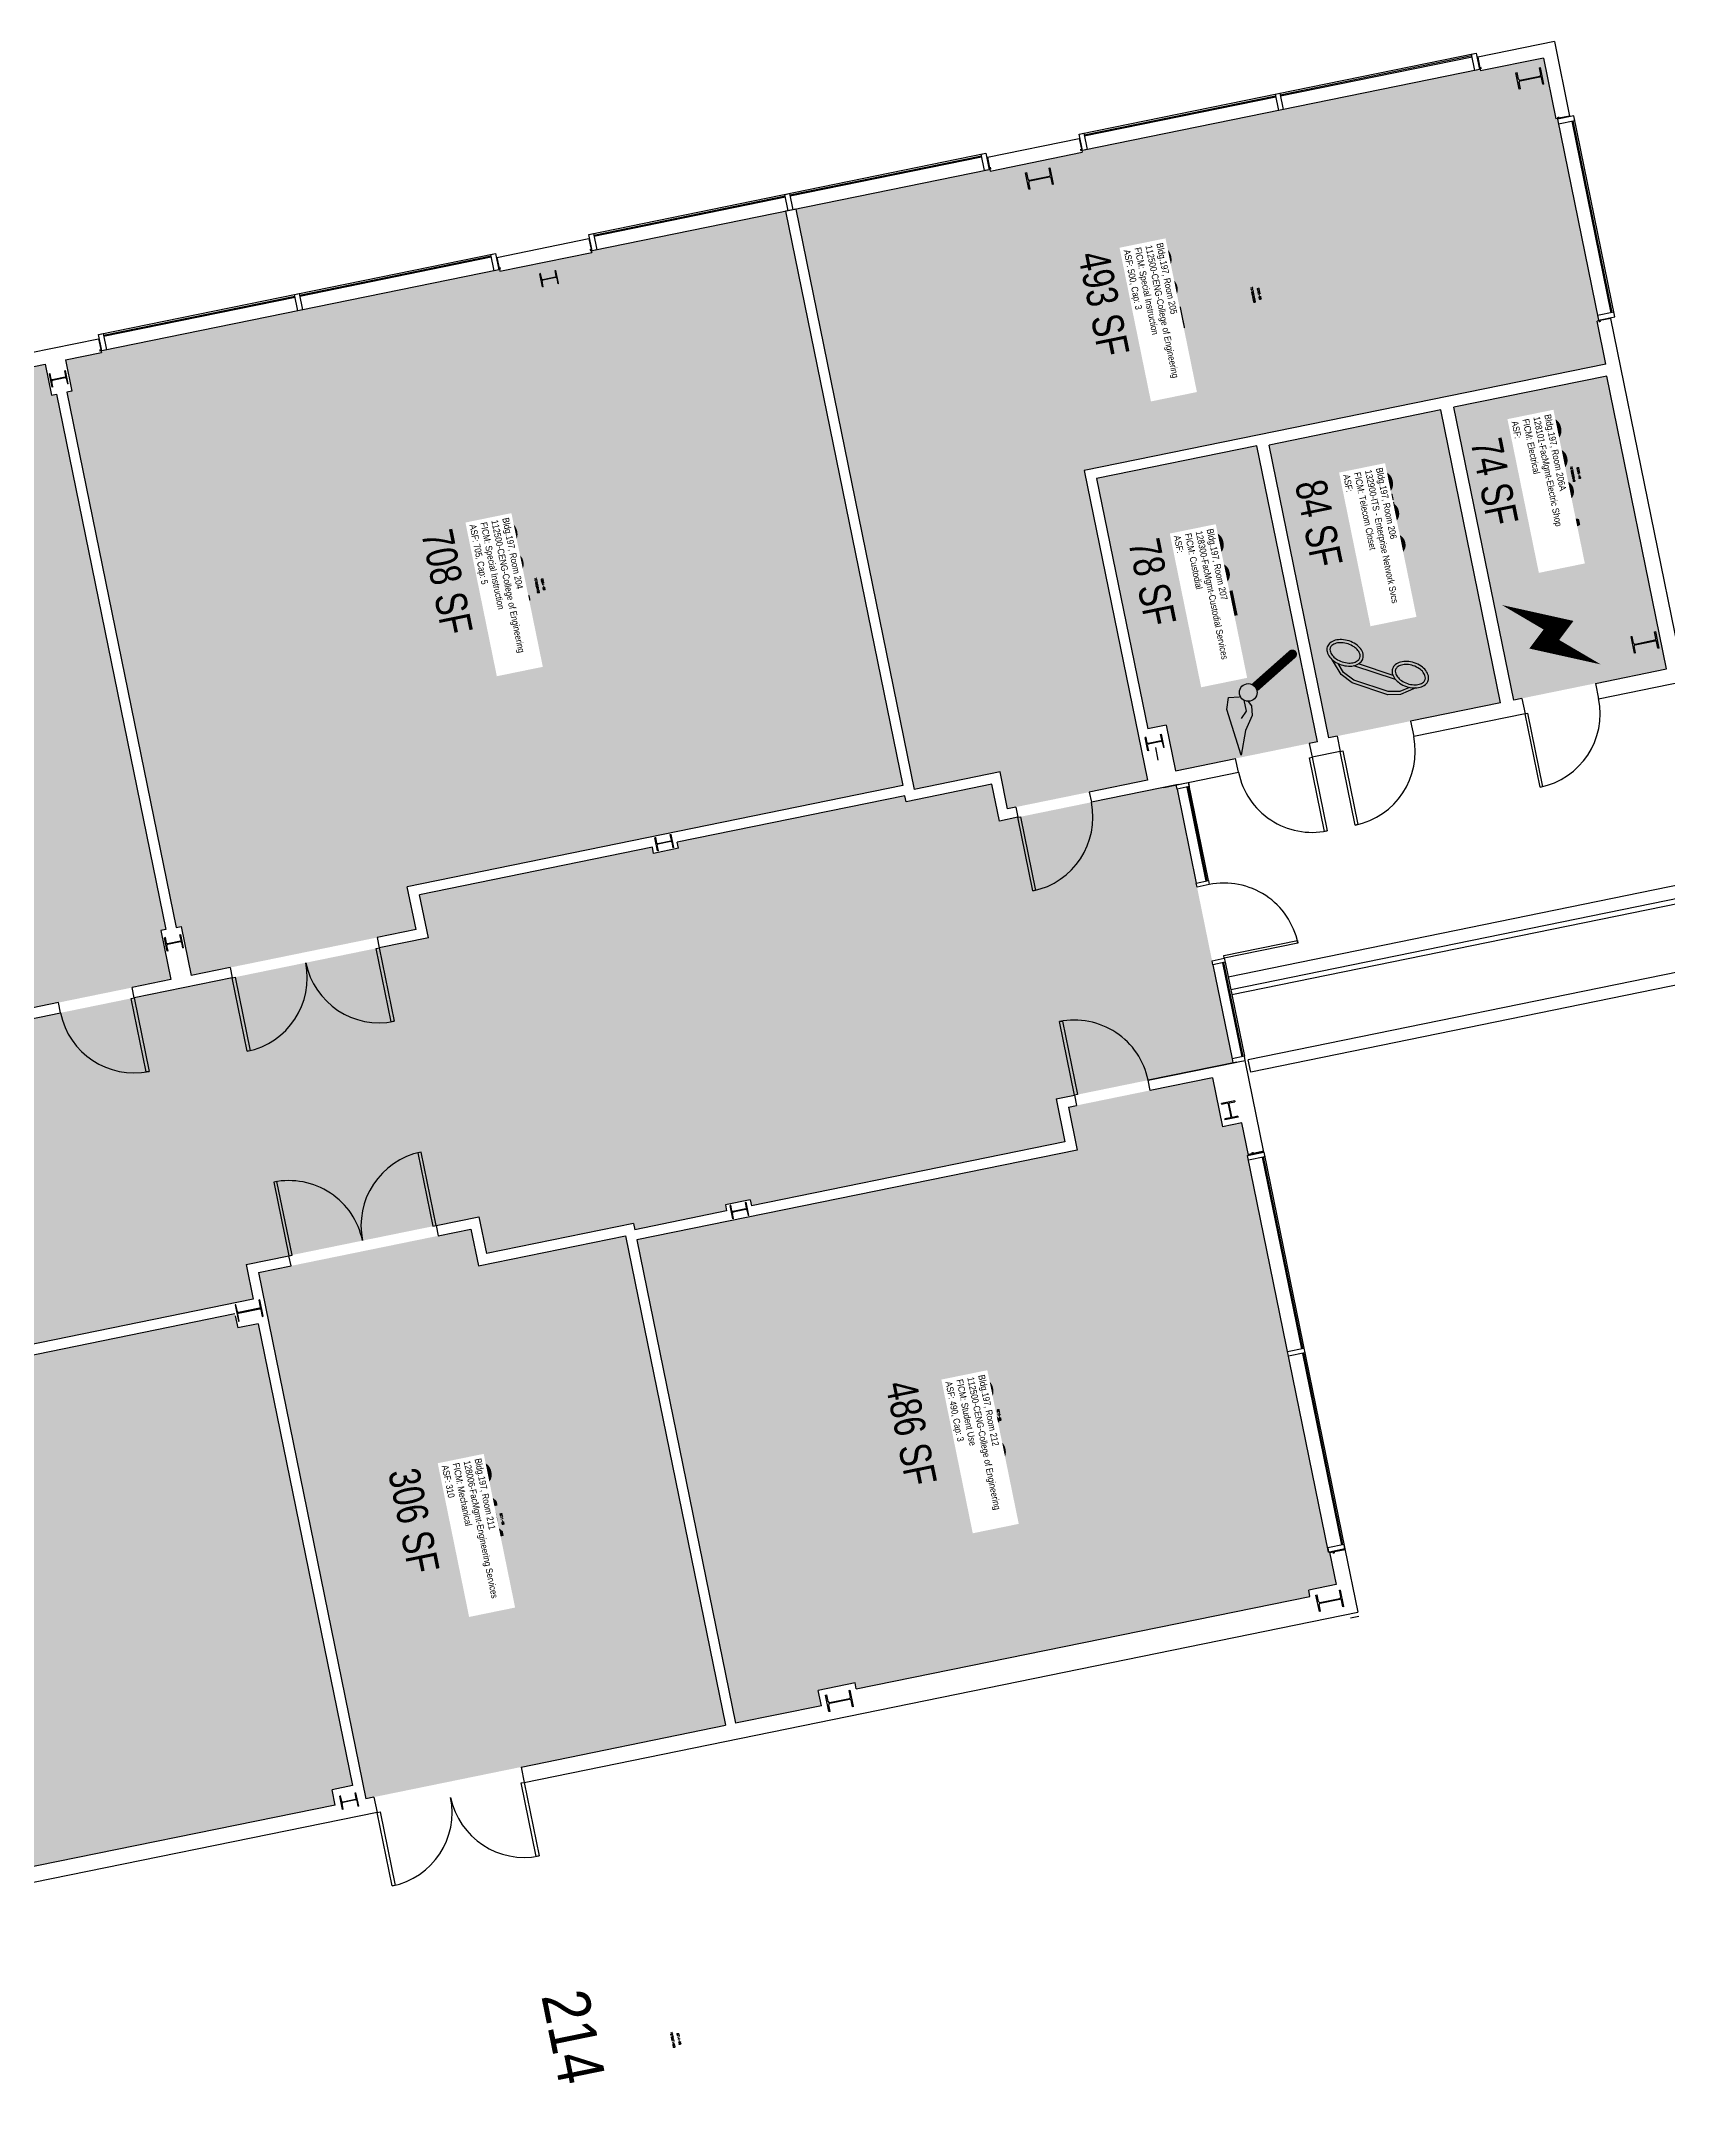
# Model space of a CAD drawing. Header units: inches. Extents: x 69200290 to 69203202, y 27682282 to 27684146.
# Drawn here: x 69201815 to 69202595, y 27683152 to 27684146 of the extents above; entities that cross this region are included whole.
import ezdxf
from ezdxf.enums import TextEntityAlignment as Align

# ---------------------------------------------------------------- set-up
doc = ezdxf.new("R2010")
doc.units = ezdxf.units.IN
doc.header["$LTSCALE"] = 10
doc.header["$MEASUREMENT"] = 0
doc.layers.get('0').update_dxf_attribs({"linetype": 'CONTINUOUS'})
for name, color, linetype in [('A-DOOR', 2, 'CONTINUOUS'), ('A-FLOR', 3, 'CONTINUOUS'), ('A-GLAZ', 1, 'CONTINUOUS'), ('A-IDEN-ICON', 4, 'CONTINUOUS'), ('A-IDEN-RNUM', 7, 'CONTINUOUS'), ('A-IDEN-SNUM', 4, 'CONTINUOUS'), ('A-IDEN-VNUM', 4, 'CONTINUOUS'), ('A-SITE', 3, 'CONTINUOUS'), ('A-WALL', 5, 'CONTINUOUS'), ('AREA-TEXT', 3, 'CONTINUOUS'), ('Rooms-Category-Color', 7, 'CONTINUOUS'), ('Rooms-College-Color', 7, 'CONTINUOUS'), ('Rooms-Department-Color', 7, 'CONTINUOUS'), ('Rooms-Division-Color', 7, 'CONTINUOUS'), ('Rooms-Information', 7, 'CONTINUOUS')]:
    doc.layers.add(name, color=color, linetype=linetype)
doc.styles.add('CP_AREA', font='arial.ttf', dxfattribs={"height": 15})
doc.styles.add('CP_ROOMVNUMBER', font='arial.ttf', dxfattribs={"width": 0.85, "height": 0.075})
doc.styles.add('ROOMSNUMBER', font='TXT.SHX', dxfattribs={"height": 1})

# ---------------------------------------------------------------- blocks, each defined once
blk = doc.blocks.new('CPELECT')
blk.add_lwpolyline([(0.0623, 0.0629, 0, 0.03, 0), (0.0105, -0.0168, 0.03, 0.03, 0), (-0.0105, 0.0068, 0.03, 0, 0), (-0.0623, -0.0729, 0.03, 0, 0)], format="xyseb")
blk = doc.blocks.new('CPPHONE')
for p, q in [((0.0096, 0.0252), (-0.0196, -0.0252)), ((0.0169, 0.0279), (-0.0182, -0.0329))]:
    blk.add_line(p, q)
for points in [[(0.0288, 0.0786, 0.139889), (0.0216, 0.0804, 0.107118), (0.0122, 0.0781, 0.079812), (0.0039, 0.0722, 0.067459), (-0.0035, 0.0626, 0.067459), (-0.008, 0.0515, 0.079812), (-0.009, 0.0413, 0.107118), (-0.0064, 0.032, 0.139889), (-0.0012, 0.0267, 0.139889), (0.0061, 0.0248, 0.107118), (0.0155, 0.0272, 0.079812), (0.0238, 0.0331, 0.067459), (0.0312, 0.0426, 0.067459), (0.0357, 0.0538, 0.079812), (0.0367, 0.0639, 0.107118), (0.034, 0.0732, 0.139889)], [(0.0263, 0.0743, 0.139889), (0.0218, 0.0754, 0.107118), (0.0144, 0.0736, 0.079812), (0.0074, 0.0686, 0.067459), (0.0008, 0.0601, 0.067459), (-0.0032, 0.0502, 0.079812), (-0.004, 0.0417, 0.107118), (-0.0019, 0.0344, 0.139889), (0.0013, 0.031, 0.139889), (0.0059, 0.0298, 0.107118), (0.0133, 0.0317, 0.079812), (0.0203, 0.0367, 0.067459), (0.0268, 0.0451, 0.067459), (0.0309, 0.055, 0.079812), (0.0317, 0.0636, 0.107118), (0.0296, 0.0709, 0.139889)], [(-0.0262, -0.0167, 0.139889), (-0.0334, -0.0148, 0.107118), (-0.0428, -0.0172, 0.079812), (-0.0511, -0.0231, 0.067459), (-0.0585, -0.0326, 0.067459), (-0.063, -0.0438, 0.079812), (-0.064, -0.0539, 0.107118), (-0.0614, -0.0632, 0.139889), (-0.0562, -0.0686, 0.139889), (-0.0489, -0.0704, 0.107118), (-0.0395, -0.0681, 0.079812), (-0.0312, -0.0622, 0.067459), (-0.0238, -0.0526, 0.067459), (-0.0193, -0.0415, 0.079812), (-0.0183, -0.0313, 0.107118), (-0.021, -0.022, 0.139889)], [(-0.0287, -0.021, 0.139889), (-0.0332, -0.0198, 0.107118), (-0.0406, -0.0217, 0.079812), (-0.0476, -0.0267, 0.067459), (-0.0542, -0.0351, 0.067459), (-0.0582, -0.045, 0.079812), (-0.059, -0.0536, 0.107118), (-0.0569, -0.0609, 0.139889), (-0.0537, -0.0643, 0.139889), (-0.0491, -0.0654, 0.107118), (-0.0417, -0.0636, 0.079812), (-0.0347, -0.0586, 0.067459), (-0.0282, -0.0501, 0.067459), (-0.0241, -0.0402, 0.079812), (-0.0233, -0.0317, 0.107118), (-0.0254, -0.0244, 0.139889)]]:
    blk.add_lwpolyline(points, format="xyb", close=True)
for points in [[(0.0364, 0.0572), (0.0417, 0.0308), (0.0382, 0.0108), (0.0082, -0.0411), (-0.0083, -0.0558), (-0.0338, -0.0645)], [(0.0334, 0.047), (0.0366, 0.0307), (0.0334, 0.0126), (0.0043, -0.0379), (-0.0109, -0.0514), (-0.0265, -0.0567)]]:
    blk.add_lwpolyline(points)
blk = doc.blocks.new('CPCUST')
for p, q in [((0.0297, -0.0341), (0.0376, -0.0302)), ((0.0376, -0.0302), (0.0533, -0.0324)), ((0.0533, -0.0324), (0.0745, -0.0479)), ((0.0171, -0.0639), (0.02, -0.0466)), ((0.0358, -0.0705), (0.0171, -0.0639)), ((0.0262, -0.0408), (0.0446, -0.0406)), ((0.1117, -0.0625), (0.0358, -0.0705)), ((0.0446, -0.0406), (0.0543, -0.0505)), ((0.0745, -0.0479), (0.1117, -0.0625))]:
    blk.add_line(p, q)
at = {"const_width": 0.015}
blk.add_lwpolyline([(-0.03, 0.05), (0.01, -0.0193)], dxfattribs=at)
at = {"const_width": 0.0075}
blk.add_lwpolyline([(-0.0332, 0.0481, 1), (-0.0268, 0.0519, 1)], format="xyb", close=True, dxfattribs=at)
blk.add_circle((0.0158, -0.0313), 0.0141)
blk = doc.blocks.new('W12x45')
for p, q in [((-4.0225, 5.455), (-4.0225, 6.03)), ((-4.0225, 6.03), (4.0225, 6.03)), ((-4.0225, 5.455), (-0.7675, 5.455)), ((-0.1675, 4.855), (-0.1675, -4.855)), ((0.1675, 4.855), (0.1675, -4.855)), ((0.7675, 5.455), (4.0225, 5.455)), ((4.0225, 6.03), (4.0225, 5.455)), ((-4.0225, -6.03), (-4.0225, -5.455)), ((-4.0225, -5.455), (-0.7675, -5.455)), ((-4.0225, -6.03), (4.0225, -6.03)), ((0.7675, -5.455), (4.0225, -5.455)), ((4.0225, -5.455), (4.0225, -6.03))]:
    blk.add_line(p, q)
for centre, start, end in [((-0.7675, 4.855), 0, 90), ((0.7675, 4.855), 90, 180), ((-0.7675, -4.855), 270, 0), ((0.7675, -4.855), 180, 270)]:
    blk.add_arc(centre, 0.6, start, end)
blk = doc.blocks.new('W8x24')
for p, q in [((-3.2475, 3.565), (-3.2475, 3.965)), ((-3.2475, 3.965), (3.2475, 3.965)), ((-3.2475, 3.565), (-0.5225, 3.565)), ((-0.1225, -3.165), (-0.1225, 3.165)), ((0.1225, -3.165), (0.1225, 3.165)), ((0.5225, 3.565), (3.2475, 3.565)), ((3.2475, 3.565), (3.2475, 3.965)), ((-3.2475, -3.965), (-3.2475, -3.565)), ((-0.5225, -3.565), (-3.2475, -3.565)), ((-3.2475, -3.965), (3.2475, -3.965)), ((0.5225, -3.565), (3.2475, -3.565)), ((3.2475, -3.565), (3.2475, -3.965))]:
    blk.add_line(p, q)
for centre, start, end in [((-0.5225, 3.165), 0, 90), ((0.5225, 3.165), 90, 180), ((-0.5225, -3.165), 270, 0), ((0.5225, -3.165), 180, 270)]:
    blk.add_arc(centre, 0.4, start, end)

msp = doc.modelspace()

# ---------------------------------------------------------------- hatches: boundary and pattern name
at = {"layer": 'Rooms-Category-Color', "true_color": 0xe3f498}
for points in [[(69202176.55, 27684065.44), (69202269.63, 27684084.44), (69202269.78, 27684083.71), (69202313.87, 27684092.71), (69202313.72, 27684093.45), (69202504.77, 27684132.47), (69202504.92, 27684131.73), (69202535.05, 27684137.88), (69202541.01, 27684108.74), (69202541.74, 27684108.89), (69202561.55, 27684011.89), (69202560.82, 27684011.74), (69202565.01, 27683991.19), (69202314.92, 27683940.12), (69202345.24, 27683791.65), (69202278.13, 27683777.95), (69202274.53, 27683795.58), (69202233.38, 27683787.18)], [(69201827.03, 27683977.73), (69201829.48, 27683978.23), (69201826.43, 27683993.17), (69201843.58, 27683996.67), (69201843.43, 27683997.4), (69202034.48, 27684036.42), (69202034.63, 27684035.69), (69202078.72, 27684044.69), (69202078.94, 27684045.5), (69202171.65, 27684064.43), (69202227.88, 27683789.12), (69201990.28, 27683740.59), (69201994.48, 27683720.02), (69201886.71, 27683698.01), (69201881.91, 27683721.52), (69201879.46, 27683721.02)]]:
    msp.add_hatch(color=61, dxfattribs=at).paths.add_polyline_path(points)
at = {"layer": 'Rooms-Category-Color', "true_color": 0xfa9ba3}
msp.add_hatch(color=21, dxfattribs=at).paths.add_polyline_path([(69201352.33, 27683880.78), (69201361.15, 27683882.58), (69201358.1, 27683897.52), (69201373.28, 27683900.62), (69201373.5, 27683901.43), (69201564.19, 27683940.38), (69201564.34, 27683939.64), (69201608.43, 27683948.65), (69201608.65, 27683949.46), (69201799.34, 27683988.4), (69201799.49, 27683987.66), (69201816.63, 27683991.17), (69201819.68, 27683976.22), (69201822.13, 27683976.72), (69201874.56, 27683720.02), (69201872.11, 27683719.52), (69201876.91, 27683696.01), (69201766.68, 27683673.5), (69201738.37, 27683812.14), (69201381.24, 27683739.2)])
at = {"layer": 'Rooms-Category-Color', "true_color": 0xadadad}
for points in [[(69202492.19, 27683970.45), (69202565.43, 27683985.41), (69202594.1, 27683845.03), (69202520.86, 27683830.07)], [(69202403.52, 27683952.34), (69202485.82, 27683969.15), (69202514.49, 27683828.77), (69202432.19, 27683811.96)], [(69202320.82, 27683936.22), (69202397.73, 27683951.93), (69202426.7, 27683810.08), (69202358.61, 27683796.17), (69202354.15, 27683817.99), (69202345.34, 27683816.19)], [(69202358.98, 27683789.36), (69202274.23, 27683772.05), (69202270.63, 27683789.67), (69202229.48, 27683781.27), (69202228.88, 27683784.21), (69202119.73, 27683761.93), (69202120.33, 27683758.99), (69202108.4, 27683756.55), (69202107.8, 27683759.49), (69201996.18, 27683736.71), (69202000.38, 27683716.12), (69201649.62, 27683644.49), (69201646.22, 27683661.14), (69201606.48, 27683653.03), (69201606.63, 27683652.29), (69201555.74, 27683641.9), (69201375.8, 27683605.92), (69201375.9, 27683605.43), (69201324.95, 27683595.02), (69201258.23, 27683581.91), (69201258.33, 27683581.42), (69201207.38, 27683571.01), (69201173.48, 27683564.6), (69201204.59, 27683412.24), (69201376.04, 27683449.81), (69201672.92, 27683510.44), (69201676.32, 27683493.75), (69201916.37, 27683542.77), (69201912.96, 27683559.46), (69202024.66, 27683582.27), (69202028.26, 27683564.64), (69202098.8, 27683579.04), (69202099.4, 27683576.1), (69202143.4, 27683585.09), (69202142.8, 27683588.03), (69202154.74, 27683590.47), (69202155.34, 27683587.53), (69202305.64, 27683618.22), (69202301.44, 27683638.8), (69202386.19, 27683656.11)], [(69201918.86, 27683555.56), (69202020.76, 27683576.37), (69202024.36, 27683558.74), (69202094.9, 27683573.14), (69202142.83, 27683338.49), (69201970.38, 27683303.27)]]:
    msp.add_hatch(color=253, dxfattribs=at).paths.add_polyline_path(points)
at = {"layer": 'Rooms-Category-Color', "true_color": 0xfbafa2}
for points in [[(69202100.4, 27683571.2), (69202311.54, 27683614.32), (69202307.34, 27683634.9), (69202376.42, 27683649.01), (69202381.22, 27683625.49), (69202390.53, 27683627.39), (69202393.7, 27683611.84), (69202393.21, 27683611.74), (69202432.08, 27683421.42), (69202432.57, 27683421.52), (69202435.75, 27683405.96), (69202422.52, 27683403.26), (69202423.12, 27683400.32), (69202205.61, 27683355.9), (69202205.01, 27683358.84), (69202187.37, 27683355.24), (69202188.87, 27683347.89), (69202147.72, 27683339.49)], [(69201620.03, 27683494.53), (69201669.02, 27683504.54), (69201673.82, 27683481.02), (69201687.54, 27683483.83), (69201686.14, 27683490.65), (69201907.57, 27683535.87), (69201908.97, 27683529.05), (69201918.76, 27683531.05), (69201963.99, 27683309.62), (69201954.19, 27683307.62), (69201955.69, 27683300.27), (69201734.26, 27683255.05), (69201732.76, 27683262.4), (69201719.04, 27683259.59), (69201720.54, 27683252.25), (69201671.55, 27683242.24)]]:
    msp.add_hatch(color=21, dxfattribs=at).paths.add_polyline_path(points)
at = {"layer": 'Rooms-College-Color', "true_color": 0x99d7b2}
for points in [[(69202176.55, 27684065.44), (69202269.63, 27684084.44), (69202269.78, 27684083.71), (69202313.87, 27684092.71), (69202313.72, 27684093.45), (69202504.77, 27684132.47), (69202504.92, 27684131.73), (69202535.05, 27684137.88), (69202541.01, 27684108.74), (69202541.74, 27684108.89), (69202561.55, 27684011.89), (69202560.82, 27684011.74), (69202565.01, 27683991.19), (69202314.92, 27683940.12), (69202345.24, 27683791.65), (69202278.13, 27683777.95), (69202274.53, 27683795.58), (69202233.38, 27683787.18)], [(69201827.03, 27683977.73), (69201829.48, 27683978.23), (69201826.43, 27683993.17), (69201843.58, 27683996.67), (69201843.43, 27683997.4), (69202034.48, 27684036.42), (69202034.63, 27684035.69), (69202078.72, 27684044.69), (69202078.94, 27684045.5), (69202171.65, 27684064.43), (69202227.88, 27683789.12), (69201990.28, 27683740.59), (69201994.48, 27683720.02), (69201886.71, 27683698.01), (69201881.91, 27683721.52), (69201879.46, 27683721.02)], [(69201352.33, 27683880.78), (69201361.15, 27683882.58), (69201358.1, 27683897.52), (69201373.28, 27683900.62), (69201373.5, 27683901.43), (69201564.19, 27683940.38), (69201564.34, 27683939.64), (69201608.43, 27683948.65), (69201608.65, 27683949.46), (69201799.34, 27683988.4), (69201799.49, 27683987.66), (69201816.63, 27683991.17), (69201819.68, 27683976.22), (69201822.13, 27683976.72), (69201874.56, 27683720.02), (69201872.11, 27683719.52), (69201876.91, 27683696.01), (69201766.68, 27683673.5), (69201738.37, 27683812.14), (69201381.24, 27683739.2)], [(69202100.4, 27683571.2), (69202311.54, 27683614.32), (69202307.34, 27683634.9), (69202376.42, 27683649.01), (69202381.22, 27683625.49), (69202390.53, 27683627.39), (69202393.7, 27683611.84), (69202393.21, 27683611.74), (69202432.08, 27683421.42), (69202432.57, 27683421.52), (69202435.75, 27683405.96), (69202422.52, 27683403.26), (69202423.12, 27683400.32), (69202205.61, 27683355.9), (69202205.01, 27683358.84), (69202187.37, 27683355.24), (69202188.87, 27683347.89), (69202147.72, 27683339.49)], [(69201918.86, 27683555.56), (69202020.76, 27683576.37), (69202024.36, 27683558.74), (69202094.9, 27683573.14), (69202142.83, 27683338.49), (69201970.38, 27683303.27)], [(69201620.03, 27683494.53), (69201669.02, 27683504.54), (69201673.82, 27683481.02), (69201687.54, 27683483.83), (69201686.14, 27683490.65), (69201907.57, 27683535.87), (69201908.97, 27683529.05), (69201918.76, 27683531.05), (69201963.99, 27683309.62), (69201954.19, 27683307.62), (69201955.69, 27683300.27), (69201734.26, 27683255.05), (69201732.76, 27683262.4), (69201719.04, 27683259.59), (69201720.54, 27683252.25), (69201671.55, 27683242.24)]]:
    msp.add_hatch(color=73, dxfattribs=at).paths.add_polyline_path(points)
at = {"layer": 'Rooms-College-Color', "true_color": 0xadadad}
for points in [[(69202492.19, 27683970.45), (69202565.43, 27683985.41), (69202594.1, 27683845.03), (69202520.86, 27683830.07)], [(69202403.52, 27683952.34), (69202485.82, 27683969.15), (69202514.49, 27683828.77), (69202432.19, 27683811.96)], [(69202320.82, 27683936.22), (69202397.73, 27683951.93), (69202426.7, 27683810.08), (69202358.61, 27683796.17), (69202354.15, 27683817.99), (69202345.34, 27683816.19)], [(69202358.98, 27683789.36), (69202274.23, 27683772.05), (69202270.63, 27683789.67), (69202229.48, 27683781.27), (69202228.88, 27683784.21), (69202119.73, 27683761.93), (69202120.33, 27683758.99), (69202108.4, 27683756.55), (69202107.8, 27683759.49), (69201996.18, 27683736.71), (69202000.38, 27683716.12), (69201649.62, 27683644.49), (69201646.22, 27683661.14), (69201606.48, 27683653.03), (69201606.63, 27683652.29), (69201555.74, 27683641.9), (69201375.8, 27683605.92), (69201375.9, 27683605.43), (69201324.95, 27683595.02), (69201258.23, 27683581.91), (69201258.33, 27683581.42), (69201207.38, 27683571.01), (69201173.48, 27683564.6), (69201204.59, 27683412.24), (69201376.04, 27683449.81), (69201672.92, 27683510.44), (69201676.32, 27683493.75), (69201916.37, 27683542.77), (69201912.96, 27683559.46), (69202024.66, 27683582.27), (69202028.26, 27683564.64), (69202098.8, 27683579.04), (69202099.4, 27683576.1), (69202143.4, 27683585.09), (69202142.8, 27683588.03), (69202154.74, 27683590.47), (69202155.34, 27683587.53), (69202305.64, 27683618.22), (69202301.44, 27683638.8), (69202386.19, 27683656.11)]]:
    msp.add_hatch(color=253, dxfattribs=at).paths.add_polyline_path(points)
at = {"layer": 'Rooms-Department-Color', "true_color": 0x99d7b2}
for points in [[(69202176.55, 27684065.44), (69202269.63, 27684084.44), (69202269.78, 27684083.71), (69202313.87, 27684092.71), (69202313.72, 27684093.45), (69202504.77, 27684132.47), (69202504.92, 27684131.73), (69202535.05, 27684137.88), (69202541.01, 27684108.74), (69202541.74, 27684108.89), (69202561.55, 27684011.89), (69202560.82, 27684011.74), (69202565.01, 27683991.19), (69202314.92, 27683940.12), (69202345.24, 27683791.65), (69202278.13, 27683777.95), (69202274.53, 27683795.58), (69202233.38, 27683787.18)], [(69201827.03, 27683977.73), (69201829.48, 27683978.23), (69201826.43, 27683993.17), (69201843.58, 27683996.67), (69201843.43, 27683997.4), (69202034.48, 27684036.42), (69202034.63, 27684035.69), (69202078.72, 27684044.69), (69202078.94, 27684045.5), (69202171.65, 27684064.43), (69202227.88, 27683789.12), (69201990.28, 27683740.59), (69201994.48, 27683720.02), (69201886.71, 27683698.01), (69201881.91, 27683721.52), (69201879.46, 27683721.02)], [(69201352.33, 27683880.78), (69201361.15, 27683882.58), (69201358.1, 27683897.52), (69201373.28, 27683900.62), (69201373.5, 27683901.43), (69201564.19, 27683940.38), (69201564.34, 27683939.64), (69201608.43, 27683948.65), (69201608.65, 27683949.46), (69201799.34, 27683988.4), (69201799.49, 27683987.66), (69201816.63, 27683991.17), (69201819.68, 27683976.22), (69201822.13, 27683976.72), (69201874.56, 27683720.02), (69201872.11, 27683719.52), (69201876.91, 27683696.01), (69201766.68, 27683673.5), (69201738.37, 27683812.14), (69201381.24, 27683739.2)], [(69202100.4, 27683571.2), (69202311.54, 27683614.32), (69202307.34, 27683634.9), (69202376.42, 27683649.01), (69202381.22, 27683625.49), (69202390.53, 27683627.39), (69202393.7, 27683611.84), (69202393.21, 27683611.74), (69202432.08, 27683421.42), (69202432.57, 27683421.52), (69202435.75, 27683405.96), (69202422.52, 27683403.26), (69202423.12, 27683400.32), (69202205.61, 27683355.9), (69202205.01, 27683358.84), (69202187.37, 27683355.24), (69202188.87, 27683347.89), (69202147.72, 27683339.49)], [(69201620.03, 27683494.53), (69201669.02, 27683504.54), (69201673.82, 27683481.02), (69201687.54, 27683483.83), (69201686.14, 27683490.65), (69201907.57, 27683535.87), (69201908.97, 27683529.05), (69201918.76, 27683531.05), (69201963.99, 27683309.62), (69201954.19, 27683307.62), (69201955.69, 27683300.27), (69201734.26, 27683255.05), (69201732.76, 27683262.4), (69201719.04, 27683259.59), (69201720.54, 27683252.25), (69201671.55, 27683242.24)]]:
    msp.add_hatch(color=73, dxfattribs=at).paths.add_polyline_path(points)
at = {"layer": 'Rooms-Department-Color', "true_color": 0xacacac}
for points in [[(69202492.19, 27683970.45), (69202565.43, 27683985.41), (69202594.1, 27683845.03), (69202520.86, 27683830.07)], [(69202403.52, 27683952.34), (69202485.82, 27683969.15), (69202514.49, 27683828.77), (69202432.19, 27683811.96)], [(69202320.82, 27683936.22), (69202397.73, 27683951.93), (69202426.7, 27683810.08), (69202358.61, 27683796.17), (69202354.15, 27683817.99), (69202345.34, 27683816.19)], [(69202358.98, 27683789.36), (69202274.23, 27683772.05), (69202270.63, 27683789.67), (69202229.48, 27683781.27), (69202228.88, 27683784.21), (69202119.73, 27683761.93), (69202120.33, 27683758.99), (69202108.4, 27683756.55), (69202107.8, 27683759.49), (69201996.18, 27683736.71), (69202000.38, 27683716.12), (69201649.62, 27683644.49), (69201646.22, 27683661.14), (69201606.48, 27683653.03), (69201606.63, 27683652.29), (69201555.74, 27683641.9), (69201375.8, 27683605.92), (69201375.9, 27683605.43), (69201324.95, 27683595.02), (69201258.23, 27683581.91), (69201258.33, 27683581.42), (69201207.38, 27683571.01), (69201173.48, 27683564.6), (69201204.59, 27683412.24), (69201376.04, 27683449.81), (69201672.92, 27683510.44), (69201676.32, 27683493.75), (69201916.37, 27683542.77), (69201912.96, 27683559.46), (69202024.66, 27683582.27), (69202028.26, 27683564.64), (69202098.8, 27683579.04), (69202099.4, 27683576.1), (69202143.4, 27683585.09), (69202142.8, 27683588.03), (69202154.74, 27683590.47), (69202155.34, 27683587.53), (69202305.64, 27683618.22), (69202301.44, 27683638.8), (69202386.19, 27683656.11)], [(69201918.86, 27683555.56), (69202020.76, 27683576.37), (69202024.36, 27683558.74), (69202094.9, 27683573.14), (69202142.83, 27683338.49), (69201970.38, 27683303.27)]]:
    msp.add_hatch(color=253, dxfattribs=at).paths.add_polyline_path(points)
at = {"layer": 'Rooms-Division-Color', "true_color": 0x99d7b2}
for points in [[(69202176.55, 27684065.44), (69202269.63, 27684084.44), (69202269.78, 27684083.71), (69202313.87, 27684092.71), (69202313.72, 27684093.45), (69202504.77, 27684132.47), (69202504.92, 27684131.73), (69202535.05, 27684137.88), (69202541.01, 27684108.74), (69202541.74, 27684108.89), (69202561.55, 27684011.89), (69202560.82, 27684011.74), (69202565.01, 27683991.19), (69202314.92, 27683940.12), (69202345.24, 27683791.65), (69202278.13, 27683777.95), (69202274.53, 27683795.58), (69202233.38, 27683787.18)], [(69201827.03, 27683977.73), (69201829.48, 27683978.23), (69201826.43, 27683993.17), (69201843.58, 27683996.67), (69201843.43, 27683997.4), (69202034.48, 27684036.42), (69202034.63, 27684035.69), (69202078.72, 27684044.69), (69202078.94, 27684045.5), (69202171.65, 27684064.43), (69202227.88, 27683789.12), (69201990.28, 27683740.59), (69201994.48, 27683720.02), (69201886.71, 27683698.01), (69201881.91, 27683721.52), (69201879.46, 27683721.02)], [(69201352.33, 27683880.78), (69201361.15, 27683882.58), (69201358.1, 27683897.52), (69201373.28, 27683900.62), (69201373.5, 27683901.43), (69201564.19, 27683940.38), (69201564.34, 27683939.64), (69201608.43, 27683948.65), (69201608.65, 27683949.46), (69201799.34, 27683988.4), (69201799.49, 27683987.66), (69201816.63, 27683991.17), (69201819.68, 27683976.22), (69201822.13, 27683976.72), (69201874.56, 27683720.02), (69201872.11, 27683719.52), (69201876.91, 27683696.01), (69201766.68, 27683673.5), (69201738.37, 27683812.14), (69201381.24, 27683739.2)], [(69202100.4, 27683571.2), (69202311.54, 27683614.32), (69202307.34, 27683634.9), (69202376.42, 27683649.01), (69202381.22, 27683625.49), (69202390.53, 27683627.39), (69202393.7, 27683611.84), (69202393.21, 27683611.74), (69202432.08, 27683421.42), (69202432.57, 27683421.52), (69202435.75, 27683405.96), (69202422.52, 27683403.26), (69202423.12, 27683400.32), (69202205.61, 27683355.9), (69202205.01, 27683358.84), (69202187.37, 27683355.24), (69202188.87, 27683347.89), (69202147.72, 27683339.49)], [(69201620.03, 27683494.53), (69201669.02, 27683504.54), (69201673.82, 27683481.02), (69201687.54, 27683483.83), (69201686.14, 27683490.65), (69201907.57, 27683535.87), (69201908.97, 27683529.05), (69201918.76, 27683531.05), (69201963.99, 27683309.62), (69201954.19, 27683307.62), (69201955.69, 27683300.27), (69201734.26, 27683255.05), (69201732.76, 27683262.4), (69201719.04, 27683259.59), (69201720.54, 27683252.25), (69201671.55, 27683242.24)]]:
    msp.add_hatch(color=73, dxfattribs=at).paths.add_polyline_path(points)
at = {"layer": 'Rooms-Division-Color', "true_color": 0xadadad}
for points in [[(69202492.19, 27683970.45), (69202565.43, 27683985.41), (69202594.1, 27683845.03), (69202520.86, 27683830.07)], [(69202403.52, 27683952.34), (69202485.82, 27683969.15), (69202514.49, 27683828.77), (69202432.19, 27683811.96)], [(69202320.82, 27683936.22), (69202397.73, 27683951.93), (69202426.7, 27683810.08), (69202358.61, 27683796.17), (69202354.15, 27683817.99), (69202345.34, 27683816.19)], [(69202358.98, 27683789.36), (69202274.23, 27683772.05), (69202270.63, 27683789.67), (69202229.48, 27683781.27), (69202228.88, 27683784.21), (69202119.73, 27683761.93), (69202120.33, 27683758.99), (69202108.4, 27683756.55), (69202107.8, 27683759.49), (69201996.18, 27683736.71), (69202000.38, 27683716.12), (69201649.62, 27683644.49), (69201646.22, 27683661.14), (69201606.48, 27683653.03), (69201606.63, 27683652.29), (69201555.74, 27683641.9), (69201375.8, 27683605.92), (69201375.9, 27683605.43), (69201324.95, 27683595.02), (69201258.23, 27683581.91), (69201258.33, 27683581.42), (69201207.38, 27683571.01), (69201173.48, 27683564.6), (69201204.59, 27683412.24), (69201376.04, 27683449.81), (69201672.92, 27683510.44), (69201676.32, 27683493.75), (69201916.37, 27683542.77), (69201912.96, 27683559.46), (69202024.66, 27683582.27), (69202028.26, 27683564.64), (69202098.8, 27683579.04), (69202099.4, 27683576.1), (69202143.4, 27683585.09), (69202142.8, 27683588.03), (69202154.74, 27683590.47), (69202155.34, 27683587.53), (69202305.64, 27683618.22), (69202301.44, 27683638.8), (69202386.19, 27683656.11)], [(69201918.86, 27683555.56), (69202020.76, 27683576.37), (69202024.36, 27683558.74), (69202094.9, 27683573.14), (69202142.83, 27683338.49), (69201970.38, 27683303.27)]]:
    msp.add_hatch(color=253, dxfattribs=at).paths.add_polyline_path(points)

# ---------------------------------------------------------------- linework, layer by layer
at = {"layer": 'A-DOOR'}
for points in [[(69202534.72, 27683788.51), (69202533.49, 27683788.26), (69202526.28, 27683823.53), (69202527.5, 27683823.78)], [(69202422.92, 27683802.38), (69202424.14, 27683802.63), (69202431.36, 27683767.36), (69202430.13, 27683767.11)], [(69202446.04, 27683770.39), (69202444.81, 27683770.14), (69202437.61, 27683805.41), (69202438.83, 27683805.66)], [(69202291.48, 27683738.83), (69202290.25, 27683738.58), (69202283.05, 27683773.85), (69202284.27, 27683774.1)], [(69201975.4, 27683711.02), (69201976.87, 27683711.32), (69201984.07, 27683676.05), (69201982.6, 27683675.75)], [(69202382.07, 27683706.3), (69202381.82, 27683707.52), (69202417.09, 27683714.72), (69202417.34, 27683713.5)], [(69201906.32, 27683696.91), (69201907.79, 27683697.21), (69201915, 27683661.94), (69201913.53, 27683661.64)], [(69201857.82, 27683687.01), (69201859.29, 27683687.31), (69201866.5, 27683652.04), (69201865.03, 27683651.74)], [(69202303.06, 27683675.87), (69202304.53, 27683676.17), (69202311.73, 27683640.9), (69202310.26, 27683640.6)], [(69201996.88, 27683613.34), (69201995.41, 27683613.04), (69202002.61, 27683577.77), (69202004.08, 27683578.07)], [(69201927.8, 27683599.23), (69201926.33, 27683598.93), (69201933.54, 27683563.66), (69201935.01, 27683563.96)], [(69202044.88, 27683310.83), (69202046.35, 27683311.13), (69202053.55, 27683275.86), (69202052.08, 27683275.56)], [(69201984.48, 27683261.75), (69201983.01, 27683261.45), (69201975.8, 27683296.72), (69201977.27, 27683297.02)]]:
    msp.add_lwpolyline(points, close=True, dxfattribs=at)
for centre, start, end in [((69202526.28, 27683823.53), 281.56306, 11.56306), ((69202437.61, 27683805.41), 281.54242, 11.54242), ((69202424.14, 27683802.63), 191.56306, 281.56306), ((69202283.05, 27683773.85), 281.54242, 11.54242), ((69202382.07, 27683706.3), 11.54242, 101.54242), ((69201906.32, 27683696.91), 281.54242, 11.54242), ((69201976.87, 27683711.32), 191.54242, 281.54242), ((69201859.29, 27683687.31), 191.54242, 281.54242), ((69202310.26, 27683640.6), 11.54242, 101.54242), ((69202004.08, 27683578.07), 101.54242, 191.54242), ((69201933.54, 27683563.66), 11.54242, 101.54242), ((69201975.8, 27683296.72), 281.54242, 11.54242), ((69202046.35, 27683311.13), 191.54242, 281.54242)]:
    msp.add_arc(centre, 36, start, end, dxfattribs=at)
at = {"layer": 'A-FLOR'}
msp.add_line((69202620.04, 27683745.47), (69202383.91, 27683697.25), dxfattribs=at)
at = {"layer": 'A-GLAZ'}
for p, q in [((69202312.48, 27684101.36), (69202502.81, 27684140.23)), ((69202408.9, 27684120.29), (69202500.75, 27684139.04)), ((69202409, 27684119.8), (69202500.85, 27684138.55)), ((69202504.41, 27684132.39), (69202314.09, 27684093.52)), ((69202314.84, 27684101.08), (69202406.69, 27684119.84)), ((69202314.94, 27684100.59), (69202406.79, 27684119.35)), ((69202541.82, 27684108.52), (69202561.47, 27684012.26)), ((69202567.64, 27684015.81), (69202548.88, 27684107.67)), ((69202568.13, 27684015.91), (69202549.37, 27684107.77)), ((69202569.31, 27684013.86), (69202549.65, 27684110.12)), ((69202077.34, 27684053.34), (69202267.66, 27684092.21)), ((69202173.75, 27684072.26), (69202265.61, 27684091.02)), ((69202173.85, 27684071.77), (69202265.71, 27684090.53)), ((69202269.26, 27684084.37), (69202078.94, 27684045.5)), ((69202079.69, 27684053.05), (69202171.55, 27684071.81)), ((69202079.79, 27684052.56), (69202171.65, 27684071.32)), ((69201842.19, 27684005.32), (69202032.51, 27684044.18)), ((69201938.61, 27684024.24), (69202030.46, 27684043)), ((69201938.71, 27684023.75), (69202030.56, 27684042.51)), ((69202034.11, 27684036.35), (69201843.79, 27683997.48)), ((69201844.55, 27684005.03), (69201936.4, 27684023.79)), ((69201844.65, 27684004.54), (69201936.5, 27684023.3)), ((69202364.03, 27683788.35), (69202373.24, 27683743.28)), ((69202364.52, 27683788.45), (69202373.73, 27683743.38)), ((69202374.46, 27683743.53), (69202364.86, 27683790.56)), ((69202359.38, 27683787.4), (69202368.59, 27683742.33)), ((69202376.59, 27683703.14), (69202385.79, 27683658.07)), ((69202381.24, 27683704.09), (69202390.45, 27683659.02)), ((69202381.73, 27683704.19), (69202390.94, 27683659.12)), ((69202382.47, 27683704.34), (69202391.67, 27683659.27)), ((69202432.08, 27683421.42), (69202393.21, 27683611.74)), ((69202400.28, 27683610.88), (69202419.04, 27683519.03)), ((69202400.77, 27683610.98), (69202419.53, 27683519.13)), ((69202401.05, 27683613.34), (69202439.92, 27683423.02)), ((69202419.49, 27683516.83), (69202438.24, 27683424.97)), ((69202419.98, 27683516.93), (69202438.73, 27683425.07))]:
    msp.add_line(p, q, dxfattribs=at)
at = {"layer": 'A-SITE'}
for p, q in [((69202350.42, 27683801.29), (69202349.18, 27683807.36)), ((69202618.85, 27683738.83), (69202385.17, 27683691.11)), ((69202619.35, 27683736.38), (69202385.67, 27683688.66)), ((69202630.16, 27683705.9), (69202393.55, 27683657.58)), ((69202625.49, 27683698.82), (69202394.75, 27683651.7)), ((69202394.75, 27683651.7), (69202393.55, 27683657.58))]:
    msp.add_line(p, q, dxfattribs=at)
at = {"layer": 'A-WALL'}
for p, q in [((69202540.32, 27684145.85), (69202503.57, 27684138.35)), ((69202540.32, 27684145.85), (69202547.62, 27684110.09)), ((69202503.57, 27684138.35), (69202504.62, 27684133.2)), ((69202535.05, 27684137.88), (69202504.92, 27684131.73)), ((69202535.05, 27684137.88), (69202541.01, 27684108.74)), ((69202505.24, 27684133.33), (69202504.62, 27684133.2)), ((69202505.34, 27684132.84), (69202504.72, 27684132.71)), ((69202504.72, 27684132.71), (69202504.92, 27684131.73)), ((69202541.99, 27684108.94), (69202541.01, 27684108.74)), ((69202541.86, 27684109.55), (69202541.99, 27684108.94)), ((69202542.35, 27684109.65), (69202542.48, 27684109.04)), ((69202547.62, 27684110.09), (69202542.48, 27684109.04)), ((69202268.43, 27684090.32), (69202312.52, 27684099.33)), ((69202312.52, 27684099.33), (69202313.57, 27684094.18)), ((69202268.43, 27684090.32), (69202269.48, 27684085.18)), ((69202269.78, 27684083.71), (69202313.87, 27684092.71)), ((69202312.96, 27684094.06), (69202313.57, 27684094.18)), ((69202313.06, 27684093.57), (69202313.67, 27684093.69)), ((69202313.67, 27684093.69), (69202313.87, 27684092.71)), ((69202270.09, 27684085.3), (69202269.48, 27684085.18)), ((69202270.19, 27684084.81), (69202269.58, 27684084.69)), ((69202269.58, 27684084.69), (69202269.78, 27684083.71)), ((69202176.55, 27684065.44), (69202171.65, 27684064.43)), ((69202171.65, 27684064.43), (69202227.88, 27683789.12)), ((69202176.55, 27684065.44), (69202233.38, 27683787.18)), ((69202033.28, 27684042.3), (69202077.37, 27684051.3)), ((69202077.37, 27684051.3), (69202078.42, 27684046.16)), ((69202033.28, 27684042.3), (69202034.33, 27684037.16)), ((69202034.94, 27684037.28), (69202034.33, 27684037.16)), ((69202035.04, 27684036.79), (69202034.43, 27684036.67)), ((69202034.43, 27684036.67), (69202034.63, 27684035.69)), ((69202034.63, 27684035.69), (69202078.72, 27684044.69)), ((69202077.81, 27684046.04), (69202078.42, 27684046.16)), ((69202077.91, 27684045.55), (69202078.52, 27684045.67)), ((69202078.52, 27684045.67), (69202078.72, 27684044.69)), ((69202561.79, 27684011.94), (69202560.82, 27684011.74)), ((69202565.01, 27683991.19), (69202560.82, 27684011.74)), ((69202561.92, 27684011.33), (69202561.79, 27684011.94)), ((69202567.43, 27684013.09), (69202562.28, 27684012.04)), ((69202562.41, 27684011.43), (69202562.28, 27684012.04)), ((69202602.95, 27683839.15), (69202567.43, 27684013.09)), ((69201798.13, 27683994.28), (69201842.22, 27684003.28)), ((69201826.43, 27683993.17), (69201843.58, 27683996.67)), ((69201842.22, 27684003.28), (69201843.28, 27683998.14)), ((69201842.66, 27683998.01), (69201843.28, 27683998.14)), ((69201842.76, 27683997.52), (69201843.38, 27683997.65)), ((69201843.38, 27683997.65), (69201843.58, 27683996.67)), ((69201799.49, 27683987.66), (69201816.63, 27683991.17)), ((69201816.63, 27683991.17), (69201819.68, 27683976.22)), ((69201826.43, 27683993.17), (69201829.48, 27683978.23)), ((69202565.01, 27683991.19), (69202314.92, 27683940.12)), ((69201819.68, 27683976.22), (69201822.13, 27683976.72)), ((69201822.13, 27683976.72), (69201874.56, 27683720.02)), ((69201829.48, 27683978.23), (69201827.03, 27683977.73)), ((69201827.03, 27683977.73), (69201879.46, 27683721.02)), ((69202565.43, 27683985.41), (69202492.19, 27683970.45)), ((69202594.1, 27683845.03), (69202565.43, 27683985.41)), ((69202485.82, 27683969.15), (69202403.52, 27683952.34)), ((69202514.49, 27683828.77), (69202485.82, 27683969.15)), ((69202520.86, 27683830.07), (69202492.19, 27683970.45)), ((69202397.73, 27683951.93), (69202320.82, 27683936.22)), ((69202426.7, 27683810.08), (69202397.73, 27683951.93)), ((69202432.19, 27683811.96), (69202403.52, 27683952.34)), ((69202314.92, 27683940.12), (69202345.24, 27683791.65)), ((69202320.82, 27683936.22), (69202345.34, 27683816.19)), ((69202560.05, 27683838.07), (69202594.1, 27683845.03)), ((69202560.05, 27683838.07), (69202561.55, 27683830.72)), ((69202561.55, 27683830.72), (69202602.95, 27683839.18)), ((69202514.49, 27683828.77), (69202471.38, 27683819.96)), ((69202524.78, 27683830.87), (69202520.86, 27683830.07)), ((69202524.78, 27683830.87), (69202526.28, 27683823.52)), ((69202354.15, 27683817.99), (69202345.34, 27683816.19)), ((69202354.15, 27683817.99), (69202358.61, 27683796.17)), ((69202471.38, 27683819.96), (69202472.88, 27683812.62)), ((69202526.28, 27683823.52), (69202472.88, 27683812.62)), ((69202426.7, 27683810.08), (69202422.79, 27683809.28)), ((69202422.79, 27683809.28), (69202424.14, 27683802.63)), ((69202436.11, 27683812.76), (69202432.19, 27683811.96)), ((69202436.11, 27683812.76), (69202437.61, 27683805.41)), ((69202358.61, 27683796.17), (69202387.51, 27683802.07)), ((69202388.86, 27683795.46), (69202387.51, 27683802.07)), ((69202437.61, 27683805.41), (69202424.14, 27683802.66)), ((69202227.88, 27683789.12), (69201990.28, 27683740.59)), ((69202270.63, 27683789.67), (69202229.48, 27683781.27)), ((69202274.53, 27683795.58), (69202233.38, 27683787.18)), ((69202274.23, 27683772.05), (69202270.63, 27683789.67)), ((69202278.13, 27683777.95), (69202274.53, 27683795.58)), ((69202345.24, 27683791.65), (69202317.32, 27683785.95)), ((69202359.96, 27683789.56), (69202318.32, 27683781.05)), ((69202353.1, 27683788.15), (69202388.86, 27683795.46)), ((69202228.88, 27683784.21), (69202119.73, 27683761.93)), ((69202229.48, 27683781.27), (69202228.88, 27683784.21)), ((69202282.05, 27683778.75), (69202278.13, 27683777.95)), ((69202282.05, 27683778.75), (69202283.05, 27683773.85)), ((69202317.34, 27683785.83), (69202318.32, 27683781.05)), ((69202283.05, 27683773.85), (69202274.23, 27683772.05)), ((69202107.8, 27683759.49), (69201996.18, 27683736.71)), ((69202108.4, 27683756.55), (69202107.8, 27683759.49)), ((69202120.33, 27683758.99), (69202108.4, 27683756.55)), ((69202120.33, 27683758.99), (69202119.73, 27683761.93)), ((69201994.48, 27683720.02), (69201990.28, 27683740.59)), ((69202000.38, 27683716.12), (69201996.18, 27683736.71)), ((69201874.56, 27683720.02), (69201872.11, 27683719.52)), ((69201872.11, 27683719.52), (69201876.91, 27683696.01)), ((69201879.46, 27683721.02), (69201881.91, 27683721.52)), ((69201881.91, 27683721.52), (69201886.71, 27683698.01)), ((69201994.48, 27683720.02), (69201975.87, 27683716.22)), ((69201975.87, 27683716.22), (69201976.87, 27683711.32)), ((69202000.38, 27683716.12), (69201976.87, 27683711.32)), ((69201905.32, 27683701.81), (69201886.71, 27683698.01)), ((69201905.32, 27683701.81), (69201906.32, 27683696.91)), ((69201876.91, 27683696.01), (69201858.29, 27683692.21)), ((69201859.29, 27683687.31), (69201858.29, 27683692.21)), ((69201906.32, 27683696.91), (69201859.29, 27683687.31)), ((69201724.09, 27683659.69), (69201824.02, 27683680.1)), ((69201823.02, 27683685), (69201766.68, 27683673.5)), ((69201824.02, 27683680.1), (69201823.02, 27683685)), ((69202345.53, 27683647.8), (69202388.15, 27683656.51)), ((69202388.15, 27683656.51), (69202345.53, 27683647.8)), ((69202376.42, 27683649.01), (69202346.53, 27683642.9)), ((69202376.42, 27683649.01), (69202381.22, 27683625.49)), ((69202401.05, 27683613.34), (69202392.08, 27683657.28)), ((69202301.44, 27683638.8), (69202310.26, 27683640.6)), ((69202301.44, 27683638.8), (69202305.64, 27683618.22)), ((69202310.26, 27683640.6), (69202311.26, 27683635.7)), ((69202346.53, 27683642.9), (69202345.53, 27683647.8)), ((69202307.34, 27683634.9), (69202311.26, 27683635.7)), ((69202307.34, 27683634.9), (69202311.54, 27683614.32)), ((69202390.53, 27683627.39), (69202381.22, 27683625.49)), ((69202393.7, 27683611.84), (69202390.53, 27683627.39)), ((69202311.54, 27683614.32), (69202100.4, 27683571.2)), ((69202305.64, 27683618.22), (69202155.34, 27683587.53)), ((69202395.34, 27683612.56), (69202393.63, 27683612.21)), ((69202401.05, 27683613.34), (69202393.7, 27683611.84)), ((69202395.22, 27683613.17), (69202395.34, 27683612.56)), ((69202395.71, 27683613.27), (69202395.83, 27683612.66)), ((69202400.98, 27683613.71), (69202395.83, 27683612.66)), ((69202154.74, 27683590.47), (69202142.8, 27683588.03)), ((69202154.74, 27683590.47), (69202155.34, 27683587.53)), ((69202004.08, 27683578.07), (69202024.66, 27683582.27)), ((69202024.66, 27683582.27), (69202028.26, 27683564.64)), ((69202143.4, 27683585.09), (69202099.4, 27683576.1)), ((69202142.8, 27683588.03), (69202143.4, 27683585.09)), ((69202004.08, 27683578.07), (69202005.08, 27683573.17)), ((69202005.08, 27683573.17), (69202020.76, 27683576.37)), ((69202020.76, 27683576.37), (69202024.36, 27683558.74)), ((69202024.36, 27683558.74), (69202094.9, 27683573.14)), ((69202098.8, 27683579.04), (69202028.26, 27683564.64)), ((69202094.9, 27683573.14), (69202142.83, 27683338.49)), ((69202098.8, 27683579.04), (69202099.4, 27683576.1)), ((69202100.4, 27683571.2), (69202147.72, 27683339.49)), ((69201912.96, 27683559.46), (69201933.54, 27683563.66)), ((69201912.96, 27683559.46), (69201916.37, 27683542.77)), ((69201934.54, 27683558.76), (69201933.54, 27683563.66)), ((69201918.86, 27683555.56), (69201934.54, 27683558.76)), ((69201918.86, 27683555.56), (69201970.38, 27683303.27)), ((69201916.37, 27683542.77), (69201676.32, 27683493.75)), ((69201686.14, 27683490.65), (69201907.57, 27683535.87)), ((69201907.77, 27683534.89), (69201908.97, 27683529.05)), ((69201918.76, 27683531.05), (69201908.97, 27683529.05)), ((69201918.76, 27683531.05), (69201963.99, 27683309.62)), ((69202439.92, 27683423.02), (69202432.57, 27683421.52)), ((69202432.57, 27683421.52), (69202435.75, 27683405.96)), ((69202434.36, 27683421.5), (69202432.65, 27683421.15)), ((69202434.49, 27683420.89), (69202434.36, 27683421.5)), ((69202439.99, 27683422.65), (69202434.85, 27683421.6)), ((69202434.98, 27683420.99), (69202434.85, 27683421.6)), ((69202439.92, 27683423.02), (69202446.1, 27683392.77)), ((69202205.61, 27683355.9), (69202423.12, 27683400.32)), ((69202435.75, 27683405.96), (69202422.52, 27683403.26)), ((69202423.12, 27683400.32), (69202422.52, 27683403.26)), ((69202046.35, 27683311.13), (69202446.1, 27683392.77)), ((69202442.58, 27683390.01), (69202446.5, 27683390.81)), ((69202205.01, 27683358.84), (69202187.37, 27683355.24)), ((69202188.87, 27683347.89), (69202187.37, 27683355.24)), ((69202205.61, 27683355.9), (69202205.01, 27683358.84)), ((69202188.87, 27683347.89), (69202147.72, 27683339.49)), ((69202044.85, 27683318.48), (69202142.83, 27683338.49)), ((69202044.85, 27683318.48), (69202046.35, 27683311.13)), ((69201963.99, 27683309.62), (69201954.19, 27683307.62)), ((69201955.69, 27683300.27), (69201954.19, 27683307.62)), ((69201974.3, 27683304.07), (69201970.38, 27683303.27)), ((69201974.3, 27683304.07), (69201975.8, 27683296.72)), ((69201975.8, 27683296.72), (69201266.45, 27683151.85)), ((69201955.69, 27683300.27), (69201734.26, 27683255.05))]:
    msp.add_line(p, q, dxfattribs=at)
for points in [[(69202502.2, 27684131.94), (69202500.6, 27684139.78), (69202502.81, 27684140.23), (69202504.41, 27684132.39)], [(69202408.14, 27684112.73), (69202406.54, 27684120.57), (69202408.75, 27684121.02), (69202410.35, 27684113.18)], [(69202542.27, 27684106.31), (69202550.1, 27684107.92), (69202549.65, 27684110.12), (69202541.82, 27684108.52)], [(69202314.09, 27684093.52), (69202312.48, 27684101.36), (69202314.69, 27684101.81), (69202316.29, 27684093.97)], [(69202267.06, 27684083.92), (69202265.46, 27684091.76), (69202267.66, 27684092.21), (69202269.26, 27684084.37)], [(69202173, 27684064.71), (69202171.4, 27684072.55), (69202173.6, 27684073), (69202175.2, 27684065.16)], [(69202078.94, 27684045.5), (69202077.34, 27684053.34), (69202079.54, 27684053.79), (69202081.14, 27684045.95)], [(69202031.91, 27684035.9), (69202030.31, 27684043.73), (69202032.51, 27684044.18), (69202034.11, 27684036.35)], [(69201937.85, 27684016.69), (69201936.25, 27684024.53), (69201938.46, 27684024.98), (69201940.06, 27684017.14)], [(69202561.47, 27684012.26), (69202569.31, 27684013.86), (69202568.86, 27684016.06), (69202561.02, 27684014.46)], [(69201843.79, 27683997.48), (69201842.19, 27684005.32), (69201844.4, 27684005.77), (69201846, 27683997.93)], [(69202365.26, 27683788.6), (69202359.38, 27683787.4), (69202358.98, 27683789.36), (69202364.86, 27683790.56)], [(69202374.86, 27683741.57), (69202368.99, 27683740.37), (69202368.59, 27683742.33), (69202374.46, 27683743.53)], [(69202382.47, 27683704.34), (69202376.59, 27683703.14), (69202376.19, 27683705.09), (69202382.07, 27683706.3)], [(69202391.67, 27683659.27), (69202385.79, 27683658.07), (69202386.19, 27683656.11), (69202392.07, 27683657.31)], [(69202393.21, 27683611.74), (69202401.05, 27683613.34), (69202401.5, 27683611.13), (69202393.66, 27683609.53)], [(69202412.42, 27683517.68), (69202420.26, 27683519.28), (69202420.71, 27683517.08), (69202412.87, 27683515.48)], [(69202432.08, 27683421.42), (69202439.92, 27683423.02), (69202439.47, 27683425.22), (69202431.63, 27683423.62)]]:
    msp.add_lwpolyline(points, close=True, dxfattribs=at)
msp.add_lwpolyline([(69201909.74, 27683532.27), (69201909.04, 27683535.67, -0.414214), (69201909.35, 27683536.14), (69201919.54, 27683538.23, -0.414214), (69201920.02, 27683537.91), (69201920.71, 27683534.51), (69201921.1, 27683534.59), (69201919.5, 27683542.42), (69201919.11, 27683542.34), (69201919.81, 27683538.94, -0.414214), (69201919.49, 27683538.47), (69201909.3, 27683536.38, -0.414214), (69201908.83, 27683536.7), (69201908.14, 27683540.1), (69201907.74, 27683540.02), (69201909.35, 27683532.19)], format="xyb", close=True, dxfattribs=at)

# ---------------------------------------------------------------- block references
at = {"layer": 'A-IDEN-ICON', "xscale": 300, "yscale": 300, "zscale": 300, "rotation": 281.5424241437196}
for name, p in [('CPELECT', (69202540.38, 27683861.69)), ('CPPHONE', (69202454.98, 27683843.16)), ('CPCUST', (69202401.79, 27683840.23))]:
    msp.add_blockref(name, p, dxfattribs=at)
at = {"layer": 'A-WALL'}
for name, p, rotation in [('W12x45', (69202528.62, 27684128.15), 101.5424241437197), ('W12x45', (69202293.47, 27684080.13), 101.5424241437197), ('W8x24', (69202058.33, 27684032.11), 101.5424241437197), ('W8x24', (69201823.18, 27683984.08), 101.5424241437197), ('W12x45', (69202583.85, 27683857.73), 101.5424241437197), ('W8x24', (69202348.7, 27683809.71), 101.5424241437197), ('W8x24', (69202113.55, 27683761.69), 101.5424241437197), ('W8x24', (69201878.41, 27683713.67), 101.5424241437197), ('W8x24', (69202384.72, 27683633.35), 191.5424241437196), ('W8x24', (69202149.57, 27683585.33), 101.5424241437197), ('W12x45', (69202432.74, 27683398.2), 101.5424241437197), ('W12x45', (69202197.59, 27683350.18), 101.5424241437197), ('W8x24', (69201962.45, 27683302.16), 101.5424241437197)]:
    msp.add_blockref(name, p, dxfattribs=dict(at, rotation=rotation))

# ---------------------------------------------------------------- texts
at = {"layer": 'A-IDEN-RNUM', "style": 'ROOMSNUMBER', "width": 0.85}
for s, p in [('0205-00', (69202397.79, 27684027.49)), ('0206-A0', (69202551.06, 27683941.51)), ('0206-00', (69202461.54, 27683928.77)), ('0207-00', (69202377.11, 27683897.89)), ('0204-00', (69202054.36, 27683888.15)), ('0212-00', (69202273.01, 27683489.93)), ('0211-00', (69202034.66, 27683440.04)), ('0214-00', (69202119.52, 27683190.76))]:
    msp.add_text(s, height=1, rotation=281.54, dxfattribs=at).set_placement(p)
at = {"layer": 'A-IDEN-SNUM', "style": 'ROOMSNUMBER', "width": 0.85}
for s, p in [('1970020500', (69202394.61, 27684028.09)), ('19700206A0', (69202547.88, 27683942.12)), ('1970020600', (69202458.36, 27683929.37)), ('1970020700', (69202373.94, 27683898.5)), ('1970020400', (69202051.19, 27683888.75)), ('1970021200', (69202269.83, 27683490.54)), ('1970021100', (69202031.49, 27683440.65)), ('1970021400', (69202116.35, 27683191.37))]:
    msp.add_text(s, height=1, rotation=281.54, dxfattribs=at).set_placement(p)
at = {"layer": 'A-IDEN-VNUM', "style": 'CP_ROOMVNUMBER', "width": 0.85}
for s, p in [('205', (69202348.25, 27684025.9)), ('206A', (69202536.96, 27683935.15)), ('206', (69202454.44, 27683918.3)), ('204', (69202034.61, 27683894.15)), ('207', (69202373.25, 27683889.05)), ('212', (69202262.83, 27683483.21)), ('211', (69202022.22, 27683443.28)), ('214', (69202069.98, 27683189.18))]:
    msp.add_text(s, height=22.5, rotation=281.54242, dxfattribs=at).set_placement(p, align=Align.MIDDLE_CENTER)
at = {"layer": 'AREA-TEXT', "style": 'CP_AREA', "width": 0.75}
for s, p in [('493 SF', (69202324.29, 27684020.1)), ('74 SF', (69202511.69, 27683934.74)), ('84 SF', (69202427.43, 27683914.76)), ('708 SF', (69202009.42, 27683886.65)), ('78 SF', (69202347.61, 27683886.58)), ('486 SF', (69202231.97, 27683478.59)), ('306 SF', (69201993.46, 27683436.57))]:
    msp.add_text(s, height=15, rotation=281.54242, dxfattribs=at).set_placement(p, align=Align.MIDDLE_CENTER)

# ---------------------------------------------------------------- next in the draw order: texts
at = {"layer": 'Rooms-Information', "width": 72, "attachment_point": 7, "rotation": 281.54242, "style": 'CP_ROOMVNUMBER', "bg_fill": 3, "box_fill_scale": 1.5, "bg_fill_color": 256, "bg_fill_true_color": 13158600, "bg_fill_transparency": 0}
for s, insert, char_height in [('Bldg.197, Room 205^M^J112500-CENG-College of Engineering^M^JFICM: Special Instruction^M^JASF: 500, Cap: 3', (69202332.77, 27684045.49), 3.21429), ('Bldg.197, Room 206A^M^J128101-FacMgmt-Electric Shop^M^JFICM: Electrical^M^JASF: ', (69202519.7, 27683963.49), 3.2143), ('Bldg.197, Room 206^M^J132900-ITS - Enterprise Network Svcs^M^JFICM: Telecom Closet^M^JASF: ', (69202438.96, 27683937.89), 3.2143), ('Bldg.197, Room 204^M^J112500-CENG-College of Engineering^M^JFICM: Special Instruction^M^JASF: 705, Cap: 5', (69202019.12, 27683913.74), 3.21429), ('Bldg.197, Room 207^M^J128300-FacMgmt-Custodial Services^M^JFICM: Custodial^M^JASF: ', (69202357.77, 27683908.63), 3.2143), ('Bldg.197, Room 212^M^J112500-CENG-College of Engineering^M^JFICM: Student Use^M^JASF: 490, Cap: 3', (69202247.34, 27683502.8), 3.2143), ('Bldg.197, Room 211^M^J128006-FacMgmt-Engineering Services^M^JFICM: Mechanical^M^JASF: 310', (69202006.74, 27683462.87), 3.2143)]:
    msp.add_mtext(s, dxfattribs=dict(at, insert=insert, char_height=char_height))

doc.saveas('drawing.dxf')
